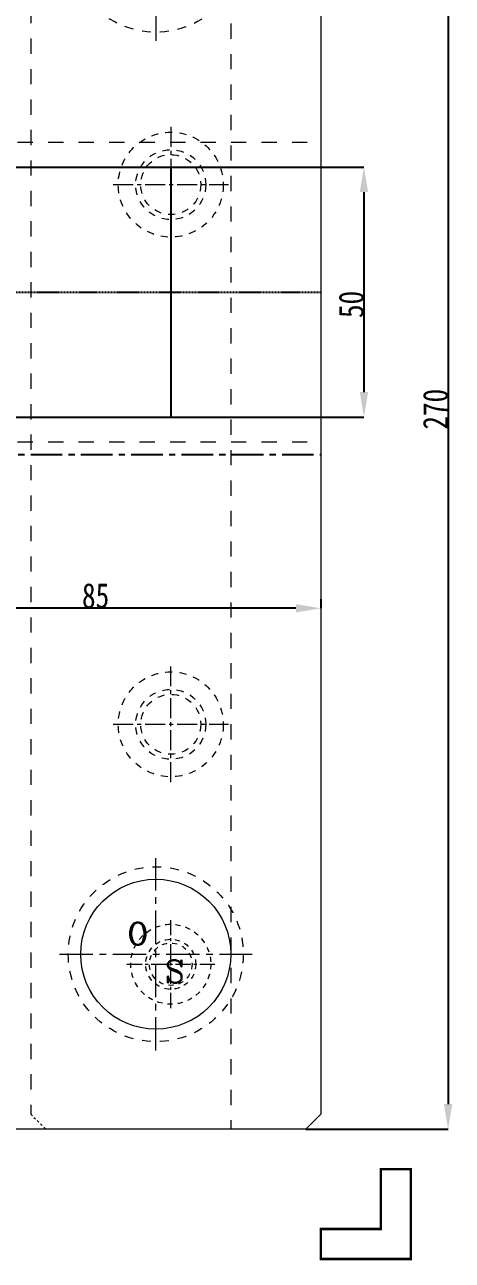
# Model space of a CAD drawing. Header units: millimetres. Extents: x 583 to 1942, y -5112 to 253.
# Drawn here: x 1291.9 to 1377.4, y -1140.4 to -893.1 of the extents above; entities that cross this region are included whole.
import ezdxf

# ---------------------------------------------------------------- set-up
doc = ezdxf.new("R2010")
doc.units = ezdxf.units.MM
doc.header["$LTSCALE"] = 16.335
doc.header["$PDMODE"] = 3
doc.header["$PDSIZE"] = 0.3125
doc.linetypes.add('CENTER', pattern=[0.6, 0.375, -0.075, 0.075, -0.075])
doc.linetypes.add('HIDDEN', pattern=[0.2, 0.1, -0.1])
doc.layers.get('0').update_dxf_attribs({"linetype": 'CONTINUOUS'})
doc.layers.get('Defpoints').update_dxf_attribs({"linetype": 'CONTINUOUS'})
doc.layers.add('DEFAULT_2', color=8, linetype='HIDDEN')
doc.layers.add('epin', color=13, linetype='CONTINUOUS', lineweight=9)
doc.layers.add('moldbase', color=7, linetype='CONTINUOUS', lineweight=20)
doc.styles.add('ROMANC', font='romanc.shx', dxfattribs={"bigfont": 'gbcbig.shx'})
doc.styles.get("Standard").update_dxf_attribs({"font": 'txt', "width": 0.8})
doc.dimstyles.new('副本 11', dxfattribs={"dimtxt": 2.5, "dimasz": 2.5, "dimexe": 1.25, "dimexo": 0.625, "dimtad": 1, "dimdsep": 46, "dimtxsty": 'Standard', "dimcen": 2.5, "dimadec": 0, "dimazin": 0, "dimtfac": 1, "dimtmove": 0, "dimatfit": 3, "dimfxl": 0, "dimarcsym": 0})

# ---------------------------------------------------------------- blocks, each defined once
blk = doc.blocks.new('*D43')
at = {"color": 4, "lineweight": -2}
for p, q in [((1348.12, -844.12), (1376.56, -844.12)), ((1376.56, -849.12), (1376.56, -1109.12)), ((1348.12, -1114.12), (1376.56, -1114.12))]:
    blk.add_line(p, q, dxfattribs=at)
at = {"color": 4}
for points in [[(1375.73, -849.12), (1377.4, -849.12), (1376.56, -844.12)], [(1375.73, -1109.12), (1377.4, -1109.12), (1376.56, -1114.12)]]:
    blk.add_solid(points, dxfattribs=at)
at = {"layer": 'Defpoints', "color": 0}
for p in [(1348.12, -844.12), (1348.12, -1114.12), (1376.56, -1114.12)]:
    blk.add_point(p, dxfattribs=at)
at = {"color": 6, "insert": (1374.06, -970.06), "char_height": 5, "attachment_point": 5, "rotation": 90}
blk.add_mtext('270', dxfattribs=at)
blk = doc.blocks.new('*D45')
at = {"color": 4, "lineweight": -2}
for p, q in [((1266.12, -1008.1), (1266.12, -1009.9)), ((1351.12, -1008.1), (1351.12, -1009.9)), ((1346.12, -1009.9), (1271.12, -1009.9))]:
    blk.add_line(p, q, dxfattribs=at)
at = {"color": 4}
for points in [[(1271.12, -1009.07), (1271.12, -1010.74), (1266.12, -1009.9)], [(1346.12, -1009.07), (1346.12, -1010.74), (1351.12, -1009.9)]]:
    blk.add_solid(points, dxfattribs=at)
at = {"layer": 'Defpoints', "color": 0}
for p in [(1266.12, -1008.1), (1351.12, -1008.1), (1266.12, -1009.9)]:
    blk.add_point(p, dxfattribs=at)
at = {"color": 6, "insert": (1306.09, -1007.4), "char_height": 5, "attachment_point": 5}
blk.add_mtext('85', dxfattribs=at)
blk = doc.blocks.new('*D199')
at = {"layer": 'Defpoints', "color": 0}
for p in [(1340.13, -921.62), (1342.64, -971.62), (1359.73, -971.62)]:
    blk.add_point(p, dxfattribs=at)
at = {"layer": 'epin', "color": 4, "lineweight": -2}
for p, q in [((1340.13, -921.62), (1359.73, -921.62)), ((1359.73, -926.62), (1359.73, -966.62)), ((1342.64, -971.62), (1359.73, -971.62))]:
    blk.add_line(p, q, dxfattribs=at)
at = {"layer": 'epin', "color": 4}
for points in [[(1358.9, -926.62), (1360.57, -926.62), (1359.73, -921.62)], [(1358.9, -966.62), (1360.57, -966.62), (1359.73, -971.62)]]:
    blk.add_solid(points, dxfattribs=at)
at = {"layer": 'epin', "color": 6, "insert": (1357.23, -949.09), "char_height": 5, "attachment_point": 5, "rotation": 90}
blk.add_mtext('50', dxfattribs=at)

msp = doc.modelspace()

# ---------------------------------------------------------------- linework, layer by layer
for p, q in [((1266.117, -921.618), (1351.117, -921.618)), ((1321.117, -921.618), (1321.117, -971.618)), ((1266.117, -971.618), (1351.117, -971.618))]:
    msp.add_line(p, q)
at = {"color": 1, "linetype": 'CENTER', "ltscale": 1.026263}
msp.add_line((951.117, -979.118), (1351.117, -979.118), dxfattribs=at)
at = {"layer": 'DEFAULT_2', "color": 1, "linetype": 'CENTER', "ltscale": 0.048144}
msp.add_line((1246.117, -946.618), (1351.117, -946.618), dxfattribs=at)
at = {"layer": 'moldbase', "color": 8, "linetype": 'HIDDEN', "ltscale": 1.865932}
for p, q in [((1333.117, -844.118), (1333.117, -1114.118)), ((1293.117, -847.118), (1293.117, -1111.118)), ((1266.117, -916.618), (1351.117, -916.618)), ((1266.117, -976.618), (1351.117, -976.618))]:
    msp.add_line(p, q, dxfattribs=at)
at = {"layer": 'moldbase'}
for p, q in [((1351.117, -847.118), (1351.117, -1111.118)), ((1351.117, -1111.118), (1348.117, -1114.118)), ((1348.117, -1114.118), (954.117, -1114.118))]:
    msp.add_line(p, q, dxfattribs=at)
at = {"layer": 'moldbase', "color": 1, "linetype": 'CENTER', "ltscale": 1.08846}
for p, q in [((1318.117, -857.868), (1318.117, -896.368)), ((1318.117, -1098.368), (1318.117, -1059.868)), ((1298.867, -1079.118), (1337.367, -1079.118))]:
    msp.add_line(p, q, dxfattribs=at)
at = {"layer": 'moldbase', "color": 1, "linetype": 'CENTER', "ltscale": 0.653076}
for p, q in [((1321.117, -913.568), (1321.117, -936.668)), ((1309.567, -925.118), (1332.667, -925.118)), ((1321.117, -1044.668), (1321.117, -1021.568)), ((1309.567, -1033.118), (1332.667, -1033.118))]:
    msp.add_line(p, q, dxfattribs=at)
at = {"layer": 'moldbase', "color": 1, "linetype": 'CENTER', "ltscale": 0.497582}
for p, q in [((1321.117, -1089.918), (1321.117, -1072.318)), ((1312.317, -1081.118), (1329.917, -1081.118))]:
    msp.add_line(p, q, dxfattribs=at)
at = {"layer": 'moldbase', "color": 8, "linetype": 'HIDDEN', "ltscale": 0.27989}
msp.add_line((1293.117, -1111.118), (1296.117, -1114.118), dxfattribs=at)
at = {"layer": 'moldbase', "const_width": 0.5}
msp.add_lwpolyline([(1351.117, -1134.118), (1363.117, -1134.118), (1363.117, -1122.118), (1369.117, -1122.118), (1369.117, -1140.118), (1351.117, -1140.118), (1351.117, -1134.118)], dxfattribs=at)
at = {"layer": 'moldbase', "color": 8, "linetype": 'HIDDEN', "ltscale": 1.08846}
for centre in [(1318.117, -877.118), (1318.117, -1079.118)]:
    msp.add_circle(centre, 17.5, dxfattribs=at)
at = {"layer": 'moldbase', "color": 8, "linetype": 'HIDDEN', "ltscale": 0.870768}
for centre, radius in [((1321.117, -925.118), 10.5), ((1321.117, -925.118), 7), ((1321.117, -925.118), 6), ((1321.117, -1033.118), 10.5), ((1321.117, -1033.118), 7), ((1321.117, -1033.118), 6)]:
    msp.add_circle(centre, radius, dxfattribs=at)
at = {"layer": 'moldbase'}
msp.add_circle((1318.117, -1079.118), 15, dxfattribs=at)
at = {"layer": 'moldbase', "color": 8, "linetype": 'HIDDEN', "ltscale": 0.621977}
for radius in [8, 5, 4.25]:
    msp.add_circle((1321.117, -1081.118), radius, dxfattribs=at)

# ---------------------------------------------------------------- texts
at = {"layer": 'moldbase', "style": 'ROMANC'}
for s, p in [('O', (1312.411, -1077.263)), ('S', (1319.971, -1084.824))]:
    msp.add_text(s, height=4.5, dxfattribs=at).set_placement(p)

# ---------------------------------------------------------------- dimensions: what is measured, and where the dimension line sits
dim = msp.add_linear_dim(base=(1376.563, -1114.118), p1=(1348.117, -844.118), p2=(1348.117, -1114.118), angle=90, dimstyle='副本 11', override={"dimtxt": 5, "dimasz": 5, "dimexe": 0, "dimexo": 0, "dimgap": 0, "dimcen": 0, "dimclrd": 4, "dimclre": 4, "dimclrt": 6, "dimtofl": 0})
dim.commit()
dim.dimension.update_dxf_attribs({"geometry": '*D43', "text_midpoint": (1376.563, -970.057), "dimtype": 160})
dim = msp.add_linear_dim(base=(1266.117, -1009.903), p1=(1351.117, -1008.097), p2=(1266.117, -1008.097), dimstyle='副本 11', override={"dimtxt": 5, "dimasz": 5, "dimexe": 0, "dimexo": 0, "dimgap": 0, "dimcen": 0, "dimclrd": 4, "dimclre": 4, "dimclrt": 6, "dimtofl": 0})
dim.commit()
dim.dimension.update_dxf_attribs({"geometry": '*D45', "text_midpoint": (1306.089, -1009.903), "dimtype": 160})
at = {"layer": 'epin', "color": 0}
dim = msp.add_linear_dim(base=(1359.733, -971.618), p1=(1340.135, -921.618), p2=(1342.641, -971.618), angle=90, dimstyle='副本 11', override={"dimtxt": 5, "dimasz": 5, "dimexe": 0, "dimexo": 0, "dimgap": 0, "dimcen": 0, "dimclrd": 4, "dimclre": 4, "dimclrt": 6, "dimtofl": 0}, dxfattribs=at)
dim.commit()
dim.dimension.update_dxf_attribs({"geometry": '*D199', "text_midpoint": (1359.733, -949.09), "dimtype": 160})

doc.saveas('drawing.dxf')
